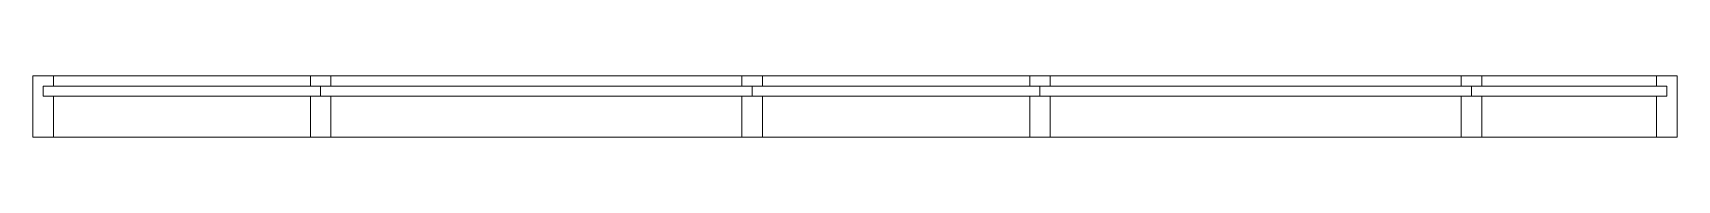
# Model space of a CAD drawing. Header units: millimetres. Extents: x 0 to 4000, y -75 to 75.
import ezdxf

# ---------------------------------------------------------------- set-up
doc = ezdxf.new("R2010")
doc.units = ezdxf.units.MM
doc.header["$LTSCALE"] = 50
doc.layers.add('Design Layer-1', color=7, linetype='Continuous')

msp = doc.modelspace()

# ---------------------------------------------------------------- wipeouts: each hides what was drawn before it
at = {"color": 255, "linetype": 'Continuous', "lineweight": 5, "transparency": 33554687}
msp.add_wipeout([(4000, 75), (4000, -75), (0, -75), (0, 75)], dxfattribs=at).dxf.layer = 'Design Layer-1'

# ---------------------------------------------------------------- next in the draw order: linework, layer by layer
at = {"layer": 'Design Layer-1', "color": 7, "linetype": 'Continuous', "lineweight": 5, "transparency": 33554687}
for p, q in [((725, 75), (1725, 75)), ((1775, 75), (2425, 75)), ((2475, 75), (3475, 75)), ((1725, 25), (1775, 25)), ((3475, 25), (3525, 25)), ((1775, -75), (2425, -75)), ((2475, -75), (3475, -75))]:
    msp.add_line(p, q, dxfattribs=at)
at = {"layer": 'Design Layer-1', "color": 7, "linetype": 'Continuous', "lineweight": 5, "transparency": 33554687, "flags": 128}
for points in [[(25, 50), (25, 25), (700, 25), (700, 50)], [(700, 50), (700, 25), (1750, 25), (1750, 50)], [(1750, 50), (1750, 25), (2450, 25), (2450, 50)], [(2450, 50), (2450, 25), (3500, 25), (3500, 50)], [(3500, 50), (3500, 25), (3975, 25), (3975, 50)]]:
    msp.add_lwpolyline(points, close=True, dxfattribs=at)
for points in [[(50, 50), (50, 75), (675, 75)], [(3525, 50), (3525, 75), (3950, 75)], [(1725, -75), (50, -75), (50, 25)], [(675, 25), (725, 25), (725, -75)], [(3525, -75), (3950, -75), (3950, 25)]]:
    msp.add_lwpolyline(points, dxfattribs=at)

# ---------------------------------------------------------------- next in the draw order: wipeouts: each hides what was drawn before it
at = {"color": 255, "linetype": 'Continuous', "lineweight": 5, "transparency": 33554687}
for points in [[(25, 25), (50, 25), (50, -75), (0, -75), (0, 75), (50, 75), (50, 50), (25, 50)], [(675, 75), (675, 50), (725, 50), (725, 75)], [(1725, 75), (1725, 50), (1775, 50), (1775, 75)], [(2425, 75), (2425, 50), (2475, 50), (2475, 75)], [(3475, 75), (3475, 50), (3525, 50), (3525, 75)], [(3975, 25), (3950, 25), (3950, -75), (4000, -75), (4000, 75), (3950, 75), (3950, 50), (3975, 50)], [(725, -75), (675, -75), (675, 25), (725, 25)], [(1775, -75), (1725, -75), (1725, 25), (1775, 25)], [(2475, -75), (2425, -75), (2425, 25), (2475, 25)], [(3525, -75), (3475, -75), (3475, 25), (3525, 25)]]:
    msp.add_wipeout(points, dxfattribs=at).dxf.layer = 'Design Layer-1'

# ---------------------------------------------------------------- next in the draw order: linework, layer by layer
at = {"layer": 'Design Layer-1', "color": 7, "linetype": 'Continuous', "lineweight": 5, "transparency": 33554687, "flags": 128}
for points in [[(25, 25), (50, 25), (50, -75), (0, -75), (0, 75), (50, 75), (50, 50), (25, 50)], [(675, 75), (675, 50), (725, 50), (725, 75)], [(1725, 75), (1725, 50), (1775, 50), (1775, 75)], [(2425, 75), (2425, 50), (2475, 50), (2475, 75)], [(3475, 75), (3475, 50), (3525, 50), (3525, 75)], [(3975, 25), (3950, 25), (3950, -75), (4000, -75), (4000, 75), (3950, 75), (3950, 50), (3975, 50)], [(725, -75), (675, -75), (675, 25), (725, 25)], [(1775, -75), (1725, -75), (1725, 25), (1775, 25)], [(2475, -75), (2425, -75), (2425, 25), (2475, 25)], [(3525, -75), (3475, -75), (3475, 25), (3525, 25)]]:
    msp.add_lwpolyline(points, close=True, dxfattribs=at)

# ---------------------------------------------------------------- next in the draw order: wipeouts: each hides what was drawn before it
at = {"color": 255, "linetype": 'Continuous', "lineweight": 5, "transparency": 33554687}
for points in [[(675, 75), (675, 50), (725, 50), (725, 75)], [(1725, 75), (1725, 50), (1775, 50), (1775, 75)], [(2425, 75), (2425, 50), (2475, 50), (2475, 75)], [(3475, 75), (3475, 50), (3525, 50), (3525, 75)]]:
    msp.add_wipeout(points, dxfattribs=at).dxf.layer = 'Design Layer-1'

# ---------------------------------------------------------------- next in the draw order: linework, layer by layer
at = {"layer": 'Design Layer-1', "color": 7, "linetype": 'Continuous', "lineweight": 5, "transparency": 33554687, "flags": 128}
for points in [[(675, 75), (675, 50), (725, 50), (725, 75)], [(1725, 75), (1725, 50), (1775, 50), (1775, 75)], [(2425, 75), (2425, 50), (2475, 50), (2475, 75)], [(3475, 75), (3475, 50), (3525, 50), (3525, 75)]]:
    msp.add_lwpolyline(points, close=True, dxfattribs=at)

doc.saveas('drawing.dxf')
